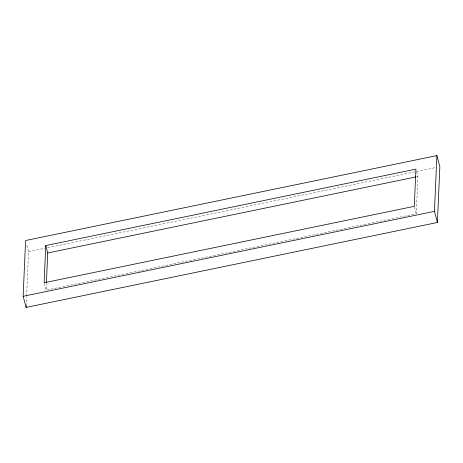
<?xml version="1.0" encoding="UTF-8"?>
<svg xmlns="http://www.w3.org/2000/svg" width="463" height="463" viewBox="0 0 463 463"><rect width="100%" height="100%" fill="white"/><g stroke="black" fill="none" stroke-linecap="round" stroke-linejoin="round"><path stroke-width="0.35" stroke-dasharray="2.31 1.74" d="M26.165 305.979L26.57 296.685M26.599 295.967L28.538 251.635L26.507 243.995M416.642 171.825L417.892 176.542L416.272 213.727L46.092 290.162L46.369 283.726M28.538 251.635L44.818 248.272M47.654 247.688L434.896 167.728M416.48 176.831L417.892 176.542M414.483 206.99L416.272 213.727M44.298 283.431L46.092 290.162"/><path stroke-width="0.69" d="M23.15 296.297L25.587 240.523L436.898 155.591L439.85 166.703L437.413 222.477L26.102 307.409L23.15 296.297L434.462 211.365L436.898 155.591M26.102 307.409L26.165 305.979M45.744 245.569L44.124 282.754L414.304 206.319L415.924 169.134L45.744 245.569L47.712 252.977L46.404 283.009M47.712 252.977L415.768 176.982M434.462 211.365L437.413 222.477"/></g></svg>
